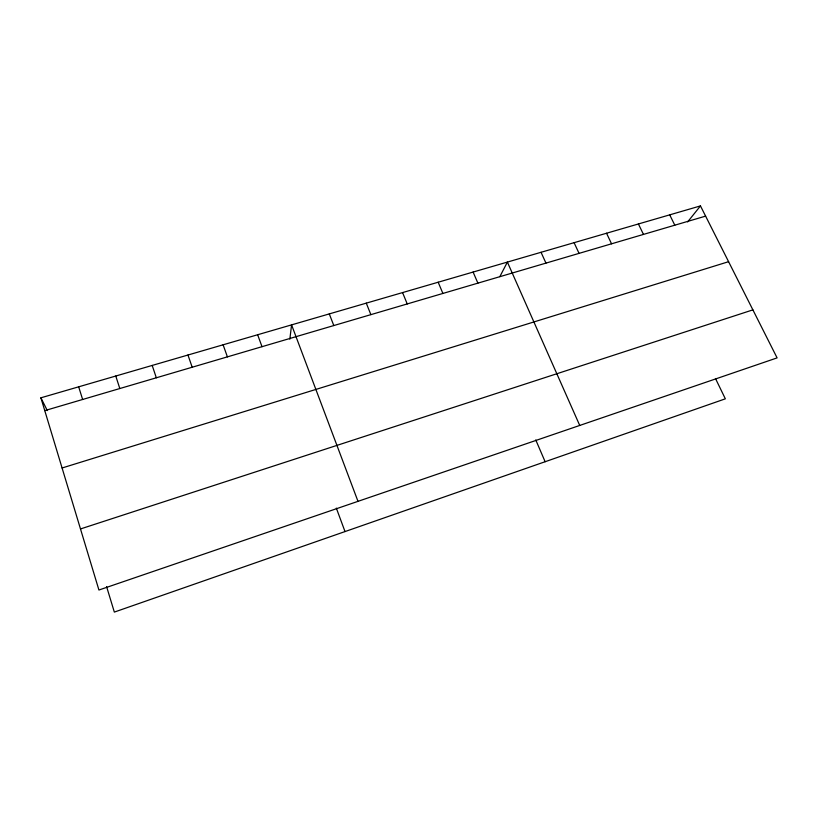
<?xml version="1.0" encoding="UTF-8"?>
<svg xmlns="http://www.w3.org/2000/svg" width="818" height="818" viewBox="0 0 818 818"><rect width="100%" height="100%" fill="white"/><g stroke="black" fill="none" stroke-linecap="round" stroke-linejoin="round"><path stroke-width="1.23" d="M289.848 339.173L291.576 324.879L357.987 501.342M499.829 276.668L507.385 262.087L579.727 425.442M687.631 221.923L700.464 205.911L777.1 357.885L98.927 590.023L40.9 397.814L700.464 205.911M80.491 528.949L752.887 309.869M62.086 467.988L728.593 261.688M44.765 410.626L705.607 216.126M40.9 397.814L47.321 410.595M669.707 214.858L674.809 225.185M715.494 378.54L725.341 398.826L114.336 612.089L106.596 586.618M638.408 223.968L643.469 234.418M606.537 233.232L611.547 243.805M574.093 242.68L579.052 253.376M541.046 252.292L545.954 263.11M473.101 272.057L477.896 283.151M535.77 439.941L545.125 461.73M438.172 282.22L442.896 293.447M402.568 292.578L407.231 303.948M366.28 303.141L370.871 314.644M329.286 313.907L333.805 325.554M336.321 508.101L345.012 531.577M257.639 334.746L262.016 346.689M223.109 344.797L227.404 356.873M187.966 355.022L192.189 367.241M152.189 365.431L156.33 377.793M115.767 376.024L119.817 388.54M78.671 386.822L82.638 399.481"/></g></svg>
